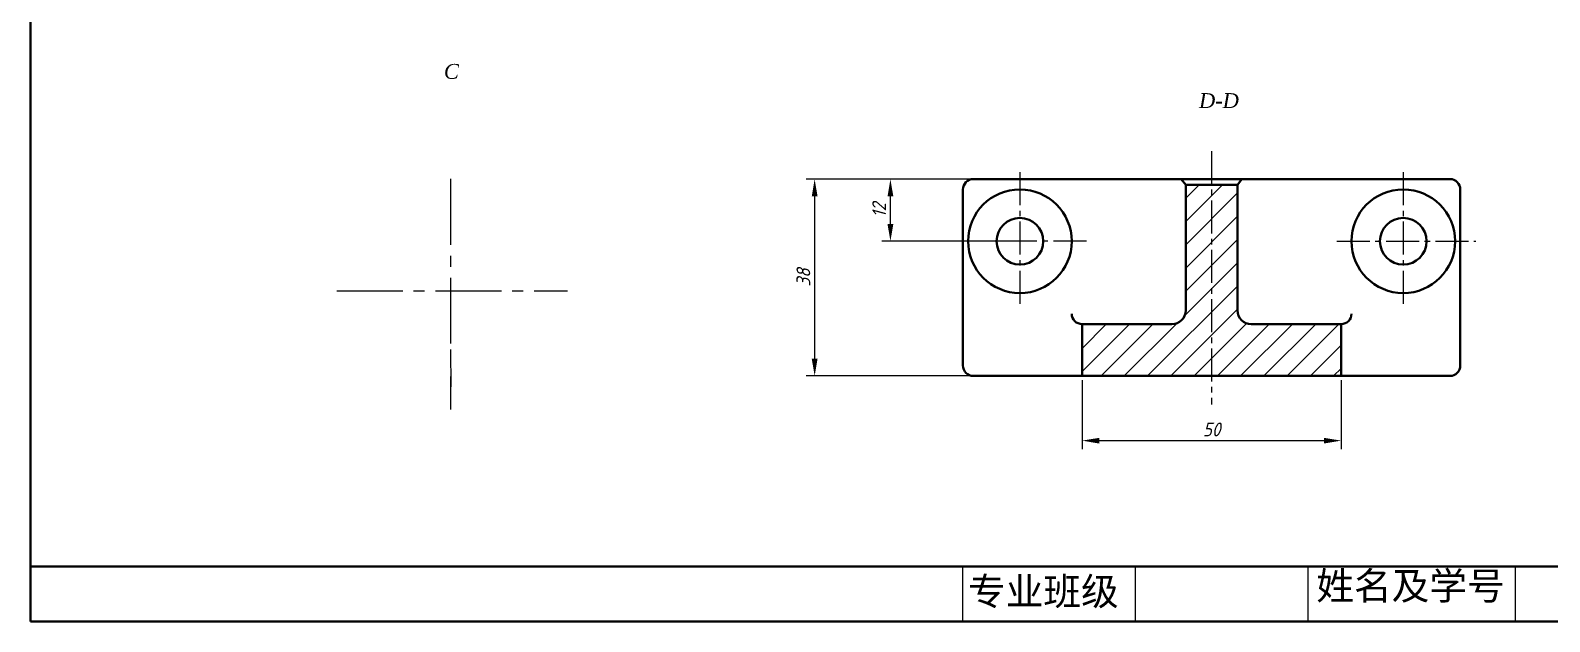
# Model space of a CAD drawing. Header units: millimetres. Extents: x 252 to 582, y -108 to 117.
# Drawn here: x 252.4 to 472.3, y -107.7 to -22.1 of the extents above; entities that cross this region are included whole.
import ezdxf

# ---------------------------------------------------------------- set-up
doc = ezdxf.new("R2010")
doc.units = ezdxf.units.MM
doc.header["$LTSCALE"] = 0.5
doc.linetypes.add('CENTER2', pattern=[28.575, 19.05, -3.175, 3.175, -3.175])
doc.layers.get('0').update_dxf_attribs({"lineweight": 40})
for name, color, linetype, lineweight in [('出图', 7, 'Continuous', 15), ('剖面线', 7, 'Continuous', 9), ('点画线', 7, 'CENTER2', 15), ('细线', 7, 'Continuous', 13)]:
    doc.layers.add(name, color=color, linetype=linetype, lineweight=lineweight)
doc.styles.add('数字', font='isocp.shx', dxfattribs={"oblique": 15, "height": 2})
doc.dimstyles.new('ISO-25', dxfattribs={"dimtxt": 2, "dimasz": 2.5, "dimexe": 1.25, "dimexo": 0.625, "dimtad": 1, "dimdsep": 46, "dimtxsty": '数字', "dimcen": 2.5, "dimadec": 0, "dimazin": 0, "dimtfac": 1, "dimtmove": 0, "dimatfit": 3, "dimfxl": 0, "dimarcsym": 0})

# ---------------------------------------------------------------- blocks, each defined once
blk = doc.blocks.new('*D0')
at = {"layer": 'Defpoints', "color": 0}
for p in [(404.61, -72.11), (442.11, -72.11), (442.11, -81.48)]:
    blk.add_point(p, dxfattribs=at)
at = {"layer": '出图', "color": 0, "lineweight": -2}
for p, q in [((404.61, -72.74), (404.61, -82.73)), ((442.11, -72.74), (442.11, -82.73)), ((407.11, -81.48), (439.61, -81.48))]:
    blk.add_line(p, q, dxfattribs=at)
at = {"layer": '出图', "color": 0}
for points in [[(407.11, -81.07), (407.11, -81.9), (404.61, -81.48)], [(439.61, -81.07), (439.61, -81.9), (442.11, -81.48)]]:
    blk.add_solid(points, dxfattribs=at)
at = {"layer": '出图', "color": 0, "insert": (423.36, -79.86), "char_height": 2, "attachment_point": 5, "style": '数字'}
blk.add_mtext('50', dxfattribs=at)
blk = doc.blocks.new('*D1')
at = {"layer": 'Defpoints', "color": 0}
for p in [(388.86, -43.61), (365.89, -72.11), (388.86, -72.11)]:
    blk.add_point(p, dxfattribs=at)
at = {"layer": '出图', "color": 0, "lineweight": -2}
for p, q in [((388.23, -43.61), (364.64, -43.61)), ((365.89, -46.11), (365.89, -69.61)), ((388.23, -72.11), (364.64, -72.11))]:
    blk.add_line(p, q, dxfattribs=at)
at = {"layer": '出图', "color": 0}
for points in [[(365.47, -46.11), (366.31, -46.11), (365.89, -43.61)], [(365.47, -69.61), (366.31, -69.61), (365.89, -72.11)]]:
    blk.add_solid(points, dxfattribs=at)
at = {"layer": '出图', "color": 0, "insert": (364.26, -57.86), "char_height": 2, "attachment_point": 5, "rotation": 90, "style": '数字'}
blk.add_mtext('38', dxfattribs=at)
blk = doc.blocks.new('*D2')
at = {"layer": 'Defpoints', "color": 0}
for p in [(376.86, -43.61), (395.61, -43.61), (395.17, -52.61)]:
    blk.add_point(p, dxfattribs=at)
at = {"layer": '出图', "color": 0, "lineweight": -2}
for p, q in [((394.98, -43.61), (375.61, -43.61)), ((376.86, -50.11), (376.86, -46.11)), ((394.54, -52.61), (375.61, -52.61))]:
    blk.add_line(p, q, dxfattribs=at)
at = {"layer": '出图', "color": 0}
for points in [[(376.44, -46.11), (377.28, -46.11), (376.86, -43.61)], [(376.44, -50.11), (377.28, -50.11), (376.86, -52.61)]]:
    blk.add_solid(points, dxfattribs=at)
at = {"layer": '出图', "color": 0, "insert": (375.23, -48.11), "char_height": 2, "attachment_point": 5, "rotation": 90, "style": '数字'}
blk.add_mtext('12', dxfattribs=at)

msp = doc.modelspace()

# ---------------------------------------------------------------- hatches: boundary and pattern name
at = {"layer": '剖面线'}
h = msp.add_hatch(dxfattribs=at)
h.set_pattern_fill('ANSI31', color=256, scale=0.75, style=0)
h.set_pattern_definition([(45, (289.5225, -11.4558), (-1.683798, 1.683798), [])])
h.paths.add_polyline_path([(423.359, -44.424), (419.609, -44.424), (419.609, -64.61), (404.609, -64.61), (404.609, -72.11), (423.359, -72.11)])
h.paths.add_polyline_path([(442.109, -64.61), (427.109, -64.61), (427.109, -44.424), (423.359, -44.424), (423.359, -72.11), (442.109, -72.11)])

# ---------------------------------------------------------------- linework, layer by layer
for p, q in [((388.859, -43.61), (457.859, -43.61)), ((419.609, -44.424), (418.962, -43.61)), ((427.109, -44.424), (427.756, -43.61)), ((387.359, -45.11), (387.359, -70.61)), ((419.609, -44.424), (419.609, -62.61)), ((419.609, -44.424), (427.109, -44.424)), ((427.109, -44.424), (427.109, -62.61)), ((459.359, -45.11), (459.359, -70.61)), ((404.609, -64.61), (404.609, -72.11)), ((404.609, -64.61), (417.609, -64.61)), ((429.109, -64.61), (442.109, -64.61)), ((442.109, -64.61), (442.109, -72.11)), ((388.859, -72.11), (457.859, -72.11)), ((252.351, -99.686), (582.351, -99.686))]:
    msp.add_line(p, q)
msp.add_lwpolyline([(252.351, -107.686), (582.351, -107.686), (582.351, 117.314), (252.351, 117.314)], close=True)
for centre, radius in [((395.609, -52.61), 7.5), ((451.109, -52.61), 7.5), ((395.609, -52.61), 3.375), ((451.109, -52.61), 3.375)]:
    msp.add_circle(centre, radius)
for centre, radius, start, end in [((388.859, -45.11), 1.5, 90, 180), ((457.859, -45.11), 1.5, 0, 90), ((404.609, -63.11), 1.5, 180, 270), ((417.609, -62.61), 2, 270, 360), ((429.109, -62.61), 2, 180, 270), ((442.109, -63.11), 1.5, 270, 0), ((388.859, -70.61), 1.5, 180, 270), ((457.859, -70.61), 1.5, 270, 0)]:
    msp.add_arc(centre, radius, start, end)
at = {"layer": '出图', "linetype": 'CENTER2', "ltscale": 0.5}
for p, q in [((423.359, -39.569), (423.359, -76.235)), ((405.224, -52.61), (385.11, -52.61)), ((441.494, -52.61), (461.608, -52.61))]:
    msp.add_line(p, q, dxfattribs=at)
at = {"layer": '出图', "linetype": 'CENTER2'}
for p, q in [((313.184, -43.593), (313.184, -76.964)), ((296.722, -59.769), (330.124, -59.769)), ((313.185, -68.296), (313.214, -73.677))]:
    msp.add_line(p, q, dxfattribs=at)
at = {"layer": '点画线', "ltscale": 0.5}
for p, q in [((395.609, -42.623), (395.609, -62.019)), ((451.109, -42.623), (451.109, -62.019))]:
    msp.add_line(p, q, dxfattribs=at)
at = {"layer": '细线'}
for p, q in [((387.351, -107.686), (387.351, -99.686)), ((412.351, -107.686), (412.351, -99.686)), ((437.351, -107.686), (437.351, -99.686)), ((467.351, -107.686), (467.351, -99.686))]:
    msp.add_line(p, q, dxfattribs=at)

# ---------------------------------------------------------------- texts
at = {"layer": '出图', "attachment_point": 1}
for s, insert, char_height, width in [('{\\fTimes New Roman|b0|i1|c0|p18;C}', (312.215, -26.938), 2.15625, 15.2908), ('{\\fTimes New Roman|b0|i1|c0|p18;D-D}', (421.536, -31.163), 2.15, 35.9473)]:
    msp.add_mtext(s, dxfattribs=dict(at, insert=insert, char_height=char_height, width=width))
at = {"layer": '细线', "char_height": 4, "attachment_point": 1}
for s, insert, width in [('{\\f仿宋_GB2312|b0|i0|c134|p49;专业班级}', (388.086, -101.307), 23.3701), ('{\\f仿宋_GB2312|b0|i0|c134|p49;姓名及学号}', (438.515, -100.508), 29.8443)]:
    msp.add_mtext(s, dxfattribs=dict(at, insert=insert, width=width))

# ---------------------------------------------------------------- dimensions: what is measured, and where the dimension line sits
at = {"layer": '出图'}
for base, p1, p2, text, picture, middle in [((365.889, -72.11), (388.859, -43.61), (388.859, -72.11), '38', '*D1', (364.264, -57.86)), ((376.859, -43.61), (395.167, -52.61), (395.609, -43.61), '12', '*D2', (375.234, -48.11))]:
    dim = msp.add_linear_dim(base=base, p1=p1, p2=p2, angle=90, text=text, dimstyle='ISO-25', dxfattribs=at)
    dim.commit()
    dim.dimension.update_dxf_attribs({"geometry": picture, "text_midpoint": middle})
dim = msp.add_linear_dim(base=(442.109, -81.485), p1=(404.609, -72.11), p2=(442.109, -72.11), text='50', dimstyle='ISO-25', dxfattribs=at)
dim.commit()
dim.dimension.update_dxf_attribs({"geometry": '*D0', "text_midpoint": (423.359, -79.86)})

doc.saveas('drawing.dxf')
